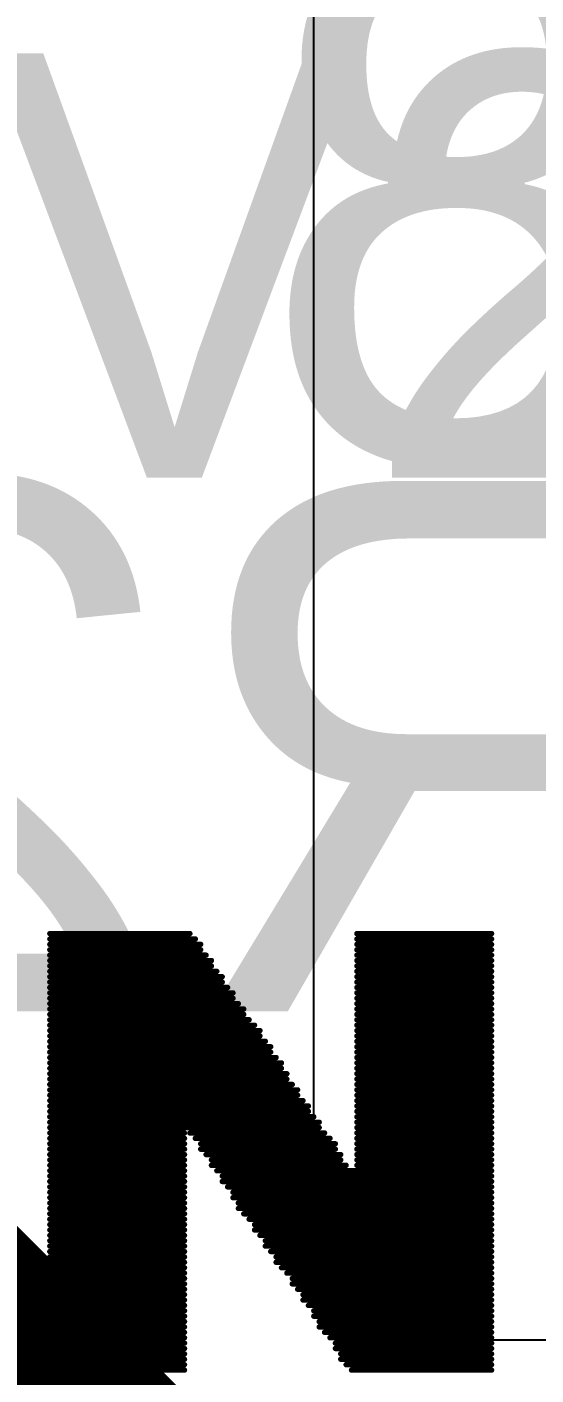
# Model space of a CAD drawing. Header units: millimetres. Extents: x 0.99 to 6.96, y 0.76 to 5.84.
# Drawn here: x 1.5677 to 1.6622, y 3.3755 to 3.6257 of the extents above; entities that cross this region are included whole.
import ezdxf

# ---------------------------------------------------------------- set-up
doc = ezdxf.new("R2010")
doc.units = ezdxf.units.MM
doc.header["$MEASUREMENT"] = 0
for name, color, linetype in [('BottomLayer', 5, 'Continuous'), ('BottomOverlay', 54, 'Continuous'), ('BottomSolder', 6, 'Continuous'), ('MultiLayer', 9, 'Continuous'), ('PadHoleLayer', 156, 'Continuous'), ('TopLayer', 1, 'Continuous'), ('TopOverlay', 2, 'Continuous'), ('TopSolder', 216, 'Continuous')]:
    doc.layers.add(name, color=color, linetype=linetype)

# ---------------------------------------------------------------- blocks, each defined once
blk = doc.blocks.new('NTC_MF52_57')
at = {"layer": 'BottomLayer', "const_width": 0.0315}
for points in [[(-0.01575, 0, 1), (0.01575, 0, 1)], [(0.08268, 0, 1), (0.11417, 0, 1)]]:
    blk.add_lwpolyline(points, format="xyb", close=True, dxfattribs=at)
at = {"layer": 'BottomSolder', "const_width": 0.0355}
for points in [[(-0.01775, 0, 1), (0.01775, 0, 1)], [(0.08068, 0, 1), (0.11617, 0, 1)]]:
    blk.add_lwpolyline(points, format="xyb", close=True, dxfattribs=at)
at = {"layer": 'MultiLayer', "const_width": 0.0315}
for points in [[(-0.01575, 0, 1), (0.01575, 0, 1)], [(0.08268, 0, 1), (0.11417, 0, 1)]]:
    blk.add_lwpolyline(points, format="xyb", close=True, dxfattribs=at)
at = {"layer": 'PadHoleLayer', "const_width": 0.01181}
for points in [[(-0.00591, 0, 1), (0.00591, 0, 1)], [(0.09252, 0, 1), (0.10433, 0, 1)]]:
    blk.add_lwpolyline(points, format="xyb", close=True, dxfattribs=at)
at = {"layer": 'TopLayer', "const_width": 0.0315}
for points in [[(-0.01575, 0, 1), (0.01575, 0, 1)], [(0.08268, 0, 1), (0.11417, 0, 1)]]:
    blk.add_lwpolyline(points, format="xyb", close=True, dxfattribs=at)
at = {"layer": 'TopOverlay', "const_width": 0.00984}
for points in [[(-0.00988, 0.06108), (-0.03786, 0.03309)], [(-0.00988, 0.06108), (0.10539, 0.06108)], [(0.10539, 0.06108), (0.13688, 0.02958)], [(-0.03786, 0.03309), (-0.03786, -0.03555)], [(0.13688, 0.02958), (0.13688, 0.01811)], [(0.13688, 0.01811), (0.13688, -0.03052)], [(0.13688, -0.03052), (0.10604, -0.06137)], [(-0.03786, -0.03555), (-0.01204, -0.06137)], [(-0.01204, -0.06137), (0.10604, -0.06137)]]:
    blk.add_lwpolyline(points, dxfattribs=at)
at = {"layer": 'TopOverlay', "const_width": 0.00492}
for points in [[(-0.01234, 0.06108, 1), (-0.00741, 0.06108, 1)], [(-0.01234, 0.06108, 1), (-0.00741, 0.06108, 1)], [(0.10293, 0.06108, 1), (0.10785, 0.06108, 1)], [(0.10293, 0.06108, 1), (0.10785, 0.06108, 1)], [(-0.04032, 0.03309, 1), (-0.0354, 0.03309, 1)], [(-0.04032, 0.03309, 1), (-0.0354, 0.03309, 1)], [(0.13442, 0.02958, 1), (0.13934, 0.02958, 1)], [(0.13442, 0.02958, 1), (0.13934, 0.02958, 1)], [(0.13442, 0.01811, 1), (0.13934, 0.01811, 1)], [(0.13442, 0.01811, 1), (0.13934, 0.01811, 1)], [(0.13442, -0.03052, 1), (0.13934, -0.03052, 1)], [(0.13442, -0.03052, 1), (0.13934, -0.03052, 1)], [(-0.04032, -0.03555, 1), (-0.0354, -0.03555, 1)], [(-0.04032, -0.03555, 1), (-0.0354, -0.03555, 1)], [(-0.0145, -0.06137, 1), (-0.00957, -0.06137, 1)], [(-0.0145, -0.06137, 1), (-0.00957, -0.06137, 1)], [(0.10357, -0.06137, 1), (0.1085, -0.06137, 1)], [(0.10357, -0.06137, 1), (0.1085, -0.06137, 1)]]:
    blk.add_lwpolyline(points, format="xyb", close=True, dxfattribs=at)
at = {"layer": 'TopSolder', "const_width": 0.0355}
for points in [[(-0.01775, 0, 1), (0.01775, 0, 1)], [(0.08068, 0, 1), (0.11617, 0, 1)]]:
    blk.add_lwpolyline(points, format="xyb", close=True, dxfattribs=at)

msp = doc.modelspace()

# ---------------------------------------------------------------- linework, layer by layer
at = {"layer": 'BottomLayer'}
for p, q in [((1.62097, 3.61899), (1.62097, 4.5914)), ((1.62097, 3.41102), (1.62097, 3.61899)), ((1.65003, 3.38196), (1.62097, 3.41102)), ((1.68898, 3.38201), (1.65003, 3.38196))]:
    msp.add_line(p, q, dxfattribs=at)
at = {"layer": 'BottomLayer', "const_width": 0.05}
msp.add_lwpolyline([(1.54198, 3.39171), (1.58363, 3.35007)], dxfattribs=at)
at = {"layer": 'TopOverlay', "const_width": 0.001}
for points in [[(1.57198, 3.45741), (1.59798, 3.45741)], [(1.62898, 3.45741), (1.65398, 3.45741)], [(1.57198, 3.45641), (1.59898, 3.45641)], [(1.57198, 3.45541), (1.59998, 3.45541)], [(1.62898, 3.45641), (1.65398, 3.45641)], [(1.62898, 3.45641), (1.65398, 3.45641)], [(1.62898, 3.45541), (1.65398, 3.45541)], [(1.57198, 3.45441), (1.59998, 3.45441)], [(1.57198, 3.45341), (1.60098, 3.45341)], [(1.57198, 3.45241), (1.60198, 3.45241)], [(1.62898, 3.45441), (1.65398, 3.45441)], [(1.62898, 3.45441), (1.65398, 3.45441)], [(1.62898, 3.45341), (1.65398, 3.45341)], [(1.62898, 3.45241), (1.65398, 3.45241)], [(1.57198, 3.45141), (1.60198, 3.45141)], [(1.57198, 3.45041), (1.60298, 3.45041)], [(1.62898, 3.45141), (1.65398, 3.45141)], [(1.62898, 3.45041), (1.65398, 3.45041)], [(1.57198, 3.44941), (1.60398, 3.44941)], [(1.57198, 3.44841), (1.60398, 3.44841)], [(1.57198, 3.44741), (1.60498, 3.44741)], [(1.62898, 3.44941), (1.65398, 3.44941)], [(1.62898, 3.44841), (1.65398, 3.44841)], [(1.62898, 3.44741), (1.65398, 3.44741)], [(1.57198, 3.44641), (1.60598, 3.44641)], [(1.57198, 3.44541), (1.60598, 3.44541)], [(1.62898, 3.44641), (1.65398, 3.44641)], [(1.62898, 3.44541), (1.65398, 3.44541)], [(1.57198, 3.44441), (1.60698, 3.44441)], [(1.57198, 3.44341), (1.60798, 3.44341)], [(1.57198, 3.44241), (1.60798, 3.44241)], [(1.62898, 3.44441), (1.65398, 3.44441)], [(1.62898, 3.44441), (1.65398, 3.44441)], [(1.62898, 3.44341), (1.65398, 3.44341)], [(1.62898, 3.44241), (1.65398, 3.44241)], [(1.62898, 3.44241), (1.65398, 3.44241)], [(1.57198, 3.44141), (1.60898, 3.44141)], [(1.57198, 3.44041), (1.60998, 3.44041)], [(1.62898, 3.44141), (1.65398, 3.44141)], [(1.62898, 3.44041), (1.65398, 3.44041)], [(1.57198, 3.43941), (1.61098, 3.43941)], [(1.57198, 3.43841), (1.61098, 3.43841)], [(1.57198, 3.43741), (1.61198, 3.43741)], [(1.62898, 3.43941), (1.65398, 3.43941)], [(1.62898, 3.43841), (1.65398, 3.43841)], [(1.62898, 3.43841), (1.65398, 3.43841)], [(1.62898, 3.43741), (1.65398, 3.43741)], [(1.57198, 3.43641), (1.61298, 3.43641)], [(1.57198, 3.43541), (1.61298, 3.43541)], [(1.62898, 3.43641), (1.65398, 3.43641)], [(1.62898, 3.43541), (1.65398, 3.43541)], [(1.57198, 3.43441), (1.61398, 3.43441)], [(1.57198, 3.43341), (1.61498, 3.43341)], [(1.57198, 3.43241), (1.61498, 3.43241)], [(1.62898, 3.43441), (1.65398, 3.43441)], [(1.62898, 3.43341), (1.65398, 3.43341)], [(1.62898, 3.43341), (1.65398, 3.43341)], [(1.62898, 3.43241), (1.65398, 3.43241)], [(1.57198, 3.43141), (1.61598, 3.43141)], [(1.57198, 3.43041), (1.61598, 3.43041)], [(1.62898, 3.43141), (1.65398, 3.43141)], [(1.62898, 3.43141), (1.65398, 3.43141)], [(1.62898, 3.43041), (1.65398, 3.43041)], [(1.57198, 3.42941), (1.61698, 3.42941)], [(1.57198, 3.42841), (1.61798, 3.42841)], [(1.57198, 3.42741), (1.61798, 3.42741)], [(1.62898, 3.42941), (1.65398, 3.42941)], [(1.62898, 3.42841), (1.65398, 3.42841)], [(1.62898, 3.42741), (1.65398, 3.42741)], [(1.57198, 3.42641), (1.61898, 3.42641)], [(1.57198, 3.42541), (1.61998, 3.42541)], [(1.62898, 3.42641), (1.65398, 3.42641)], [(1.62898, 3.42541), (1.65398, 3.42541)], [(1.57198, 3.42441), (1.61998, 3.42441)], [(1.57198, 3.42341), (1.62098, 3.42341)], [(1.57198, 3.42241), (1.62198, 3.42241)], [(1.62898, 3.42441), (1.65398, 3.42441)], [(1.62898, 3.42341), (1.65398, 3.42341)], [(1.62898, 3.42241), (1.65398, 3.42241)], [(1.57198, 3.42141), (1.62198, 3.42141)], [(1.57198, 3.42041), (1.59698, 3.42041)], [(1.59798, 3.42041), (1.62298, 3.42041)], [(1.62898, 3.42141), (1.65398, 3.42141)], [(1.62898, 3.42141), (1.65398, 3.42141)], [(1.62898, 3.42041), (1.65398, 3.42041)], [(1.57198, 3.41941), (1.59698, 3.41941)], [(1.57198, 3.41841), (1.59698, 3.41841)], [(1.57198, 3.41741), (1.59698, 3.41741)], [(1.59898, 3.41941), (1.62398, 3.41941)], [(1.59998, 3.41841), (1.62498, 3.41841)], [(1.59998, 3.41741), (1.62498, 3.41741)], [(1.62898, 3.41941), (1.65398, 3.41941)], [(1.62898, 3.41941), (1.65398, 3.41941)], [(1.62898, 3.41841), (1.65398, 3.41841)], [(1.62898, 3.41741), (1.65398, 3.41741)], [(1.57198, 3.41641), (1.59698, 3.41641)], [(1.57198, 3.41541), (1.59698, 3.41541)], [(1.60098, 3.41641), (1.62598, 3.41641)], [(1.60198, 3.41541), (1.62598, 3.41541)], [(1.62898, 3.41641), (1.65398, 3.41641)], [(1.62898, 3.41541), (1.65398, 3.41541)], [(1.57198, 3.41441), (1.59698, 3.41441)], [(1.57198, 3.41341), (1.59698, 3.41341)], [(1.57198, 3.41241), (1.59698, 3.41241)], [(1.60198, 3.41441), (1.62698, 3.41441)], [(1.60298, 3.41341), (1.65398, 3.41341)], [(1.60398, 3.41241), (1.65398, 3.41241)], [(1.62898, 3.41441), (1.65398, 3.41441)], [(1.57198, 3.41141), (1.59698, 3.41141)], [(1.57198, 3.41141), (1.59698, 3.41141)], [(1.57198, 3.41041), (1.59698, 3.41041)], [(1.60398, 3.41141), (1.65398, 3.41141)], [(1.60498, 3.41041), (1.65398, 3.41041)], [(1.57198, 3.40941), (1.59698, 3.40941)], [(1.57198, 3.40941), (1.59698, 3.40941)], [(1.57198, 3.40841), (1.59698, 3.40841)], [(1.57198, 3.40741), (1.59698, 3.40741)], [(1.60598, 3.40941), (1.65398, 3.40941)], [(1.60598, 3.40841), (1.65398, 3.40841)], [(1.60698, 3.40741), (1.65398, 3.40741)], [(1.57198, 3.40641), (1.59698, 3.40641)], [(1.57198, 3.40541), (1.59698, 3.40541)], [(1.57198, 3.40541), (1.59698, 3.40541)], [(1.60698, 3.40641), (1.65398, 3.40641)], [(1.60798, 3.40541), (1.65398, 3.40541)], [(1.57198, 3.40441), (1.59698, 3.40441)], [(1.57198, 3.40341), (1.59698, 3.40341)], [(1.57198, 3.40241), (1.59698, 3.40241)], [(1.60898, 3.40441), (1.65398, 3.40441)], [(1.60998, 3.40341), (1.65398, 3.40341)], [(1.60998, 3.40241), (1.65398, 3.40241)], [(1.57198, 3.40141), (1.59698, 3.40141)], [(1.57198, 3.40041), (1.59698, 3.40041)], [(1.57198, 3.40041), (1.59698, 3.40041)], [(1.61098, 3.40141), (1.65398, 3.40141)], [(1.61198, 3.40041), (1.65398, 3.40041)], [(1.57198, 3.39941), (1.59698, 3.39941)], [(1.57198, 3.39841), (1.59698, 3.39841)], [(1.57198, 3.39841), (1.59698, 3.39841)], [(1.57198, 3.39741), (1.59698, 3.39741)], [(1.61198, 3.39941), (1.65398, 3.39941)], [(1.61298, 3.39841), (1.65398, 3.39841)], [(1.61398, 3.39741), (1.65398, 3.39741)], [(1.57198, 3.39641), (1.59698, 3.39641)], [(1.57198, 3.39541), (1.59698, 3.39541)], [(1.61398, 3.39641), (1.65398, 3.39641)], [(1.61498, 3.39541), (1.65398, 3.39541)], [(1.57198, 3.39441), (1.59698, 3.39441)], [(1.57198, 3.39341), (1.59698, 3.39341)], [(1.57198, 3.39241), (1.59698, 3.39241)], [(1.61598, 3.39441), (1.65398, 3.39441)], [(1.61698, 3.39341), (1.65398, 3.39341)], [(1.61698, 3.39241), (1.65398, 3.39241)], [(1.57198, 3.39141), (1.59698, 3.39141)], [(1.57198, 3.39041), (1.59698, 3.39041)], [(1.61798, 3.39141), (1.65398, 3.39141)], [(1.61898, 3.39041), (1.65398, 3.39041)], [(1.57198, 3.38941), (1.59698, 3.38941)], [(1.57198, 3.38841), (1.59698, 3.38841)], [(1.57198, 3.38841), (1.59698, 3.38841)], [(1.57198, 3.38741), (1.59698, 3.38741)], [(1.61898, 3.38941), (1.65398, 3.38941)], [(1.61998, 3.38841), (1.65398, 3.38841)], [(1.62098, 3.38741), (1.65398, 3.38741)], [(1.57198, 3.38641), (1.59698, 3.38641)], [(1.57198, 3.38641), (1.59698, 3.38641)], [(1.57198, 3.38641), (1.59698, 3.38641)], [(1.57198, 3.38541), (1.59698, 3.38541)], [(1.57198, 3.38541), (1.59698, 3.38541)], [(1.62098, 3.38641), (1.65398, 3.38641)], [(1.62198, 3.38541), (1.65398, 3.38541)], [(1.57198, 3.38441), (1.59698, 3.38441)], [(1.57198, 3.38441), (1.59698, 3.38441)], [(1.57198, 3.38341), (1.59698, 3.38341)], [(1.57198, 3.38341), (1.59698, 3.38341)], [(1.57198, 3.38241), (1.59698, 3.38241)], [(1.57198, 3.38241), (1.59698, 3.38241)], [(1.62198, 3.38441), (1.65398, 3.38441)], [(1.62298, 3.38341), (1.65398, 3.38341)], [(1.62398, 3.38241), (1.65398, 3.38241)], [(1.57198, 3.38141), (1.59698, 3.38141)], [(1.57198, 3.38141), (1.59698, 3.38141)], [(1.57198, 3.38041), (1.59698, 3.38041)], [(1.62498, 3.38141), (1.65398, 3.38141)], [(1.62498, 3.38041), (1.65398, 3.38041)], [(1.57198, 3.37941), (1.59698, 3.37941)], [(1.57198, 3.37941), (1.59698, 3.37941)], [(1.57198, 3.37841), (1.59698, 3.37841)], [(1.57198, 3.37741), (1.59698, 3.37741)], [(1.62598, 3.37941), (1.65398, 3.37941)], [(1.62598, 3.37841), (1.65398, 3.37841)], [(1.62698, 3.37741), (1.65398, 3.37741)], [(1.57198, 3.37641), (1.59698, 3.37641)], [(1.62798, 3.37641), (1.65398, 3.37641)]]:
    msp.add_lwpolyline(points, dxfattribs=at)
at = {"layer": 'TopOverlay', "const_width": 0.0005}
for points in [[(1.57173, 3.45741, 1), (1.57223, 3.45741, 1)], [(1.59773, 3.45741, 1), (1.59823, 3.45741, 1)], [(1.62873, 3.45741, 1), (1.62923, 3.45741, 1)], [(1.65373, 3.45741, 1), (1.65423, 3.45741, 1)], [(1.57173, 3.45641, 1), (1.57223, 3.45641, 1)], [(1.57173, 3.45541, 1), (1.57223, 3.45541, 1)], [(1.59873, 3.45641, 1), (1.59923, 3.45641, 1)], [(1.59973, 3.45541, 1), (1.60023, 3.45541, 1)], [(1.62873, 3.45641, 1), (1.62923, 3.45641, 1)], [(1.62873, 3.45641, 1), (1.62923, 3.45641, 1)], [(1.62873, 3.45541, 1), (1.62923, 3.45541, 1)], [(1.65373, 3.45641, 1), (1.65423, 3.45641, 1)], [(1.65373, 3.45641, 1), (1.65423, 3.45641, 1)], [(1.65373, 3.45541, 1), (1.65423, 3.45541, 1)], [(1.57173, 3.45441, 1), (1.57223, 3.45441, 1)], [(1.57173, 3.45341, 1), (1.57223, 3.45341, 1)], [(1.57173, 3.45241, 1), (1.57223, 3.45241, 1)], [(1.59973, 3.45441, 1), (1.60023, 3.45441, 1)], [(1.60073, 3.45341, 1), (1.60123, 3.45341, 1)], [(1.60173, 3.45241, 1), (1.60223, 3.45241, 1)], [(1.62873, 3.45441, 1), (1.62923, 3.45441, 1)], [(1.62873, 3.45441, 1), (1.62923, 3.45441, 1)], [(1.62873, 3.45341, 1), (1.62923, 3.45341, 1)], [(1.62873, 3.45241, 1), (1.62923, 3.45241, 1)], [(1.65373, 3.45441, 1), (1.65423, 3.45441, 1)], [(1.65373, 3.45441, 1), (1.65423, 3.45441, 1)], [(1.65373, 3.45341, 1), (1.65423, 3.45341, 1)], [(1.65373, 3.45241, 1), (1.65423, 3.45241, 1)], [(1.57173, 3.45141, 1), (1.57223, 3.45141, 1)], [(1.57173, 3.45041, 1), (1.57223, 3.45041, 1)], [(1.60173, 3.45141, 1), (1.60223, 3.45141, 1)], [(1.60273, 3.45041, 1), (1.60323, 3.45041, 1)], [(1.62873, 3.45141, 1), (1.62923, 3.45141, 1)], [(1.62873, 3.45041, 1), (1.62923, 3.45041, 1)], [(1.65373, 3.45141, 1), (1.65423, 3.45141, 1)], [(1.65373, 3.45041, 1), (1.65423, 3.45041, 1)], [(1.57173, 3.44941, 1), (1.57223, 3.44941, 1)], [(1.57173, 3.44841, 1), (1.57223, 3.44841, 1)], [(1.57173, 3.44741, 1), (1.57223, 3.44741, 1)], [(1.60373, 3.44941, 1), (1.60423, 3.44941, 1)], [(1.60373, 3.44841, 1), (1.60423, 3.44841, 1)], [(1.60473, 3.44741, 1), (1.60523, 3.44741, 1)], [(1.62873, 3.44941, 1), (1.62923, 3.44941, 1)], [(1.62873, 3.44841, 1), (1.62923, 3.44841, 1)], [(1.62873, 3.44741, 1), (1.62923, 3.44741, 1)], [(1.65373, 3.44941, 1), (1.65423, 3.44941, 1)], [(1.65373, 3.44841, 1), (1.65423, 3.44841, 1)], [(1.65373, 3.44741, 1), (1.65423, 3.44741, 1)], [(1.57173, 3.44641, 1), (1.57223, 3.44641, 1)], [(1.57173, 3.44541, 1), (1.57223, 3.44541, 1)], [(1.60573, 3.44641, 1), (1.60623, 3.44641, 1)], [(1.60573, 3.44541, 1), (1.60623, 3.44541, 1)], [(1.62873, 3.44641, 1), (1.62923, 3.44641, 1)], [(1.62873, 3.44541, 1), (1.62923, 3.44541, 1)], [(1.65373, 3.44641, 1), (1.65423, 3.44641, 1)], [(1.65373, 3.44541, 1), (1.65423, 3.44541, 1)], [(1.57173, 3.44441, 1), (1.57223, 3.44441, 1)], [(1.57173, 3.44341, 1), (1.57223, 3.44341, 1)], [(1.57173, 3.44241, 1), (1.57223, 3.44241, 1)], [(1.60673, 3.44441, 1), (1.60723, 3.44441, 1)], [(1.60773, 3.44341, 1), (1.60823, 3.44341, 1)], [(1.60773, 3.44241, 1), (1.60823, 3.44241, 1)], [(1.62873, 3.44441, 1), (1.62923, 3.44441, 1)], [(1.62873, 3.44441, 1), (1.62923, 3.44441, 1)], [(1.62873, 3.44341, 1), (1.62923, 3.44341, 1)], [(1.62873, 3.44241, 1), (1.62923, 3.44241, 1)], [(1.62873, 3.44241, 1), (1.62923, 3.44241, 1)], [(1.65373, 3.44441, 1), (1.65423, 3.44441, 1)], [(1.65373, 3.44441, 1), (1.65423, 3.44441, 1)], [(1.65373, 3.44341, 1), (1.65423, 3.44341, 1)], [(1.65373, 3.44241, 1), (1.65423, 3.44241, 1)], [(1.65373, 3.44241, 1), (1.65423, 3.44241, 1)], [(1.57173, 3.44141, 1), (1.57223, 3.44141, 1)], [(1.57173, 3.44041, 1), (1.57223, 3.44041, 1)], [(1.60873, 3.44141, 1), (1.60923, 3.44141, 1)], [(1.60973, 3.44041, 1), (1.61023, 3.44041, 1)], [(1.62873, 3.44141, 1), (1.62923, 3.44141, 1)], [(1.62873, 3.44041, 1), (1.62923, 3.44041, 1)], [(1.65373, 3.44141, 1), (1.65423, 3.44141, 1)], [(1.65373, 3.44041, 1), (1.65423, 3.44041, 1)], [(1.57173, 3.43941, 1), (1.57223, 3.43941, 1)], [(1.57173, 3.43841, 1), (1.57223, 3.43841, 1)], [(1.57173, 3.43741, 1), (1.57223, 3.43741, 1)], [(1.61073, 3.43941, 1), (1.61123, 3.43941, 1)], [(1.61073, 3.43841, 1), (1.61123, 3.43841, 1)], [(1.61173, 3.43741, 1), (1.61223, 3.43741, 1)], [(1.62873, 3.43941, 1), (1.62923, 3.43941, 1)], [(1.62873, 3.43841, 1), (1.62923, 3.43841, 1)], [(1.62873, 3.43841, 1), (1.62923, 3.43841, 1)], [(1.62873, 3.43741, 1), (1.62923, 3.43741, 1)], [(1.65373, 3.43941, 1), (1.65423, 3.43941, 1)], [(1.65373, 3.43841, 1), (1.65423, 3.43841, 1)], [(1.65373, 3.43841, 1), (1.65423, 3.43841, 1)], [(1.65373, 3.43741, 1), (1.65423, 3.43741, 1)], [(1.57173, 3.43641, 1), (1.57223, 3.43641, 1)], [(1.57173, 3.43541, 1), (1.57223, 3.43541, 1)], [(1.61273, 3.43641, 1), (1.61323, 3.43641, 1)], [(1.61273, 3.43541, 1), (1.61323, 3.43541, 1)], [(1.62873, 3.43641, 1), (1.62923, 3.43641, 1)], [(1.62873, 3.43541, 1), (1.62923, 3.43541, 1)], [(1.65373, 3.43641, 1), (1.65423, 3.43641, 1)], [(1.65373, 3.43541, 1), (1.65423, 3.43541, 1)], [(1.57173, 3.43441, 1), (1.57223, 3.43441, 1)], [(1.57173, 3.43341, 1), (1.57223, 3.43341, 1)], [(1.57173, 3.43241, 1), (1.57223, 3.43241, 1)], [(1.61373, 3.43441, 1), (1.61423, 3.43441, 1)], [(1.61473, 3.43341, 1), (1.61523, 3.43341, 1)], [(1.61473, 3.43241, 1), (1.61523, 3.43241, 1)], [(1.62873, 3.43441, 1), (1.62923, 3.43441, 1)], [(1.62873, 3.43341, 1), (1.62923, 3.43341, 1)], [(1.62873, 3.43341, 1), (1.62923, 3.43341, 1)], [(1.62873, 3.43241, 1), (1.62923, 3.43241, 1)], [(1.65373, 3.43441, 1), (1.65423, 3.43441, 1)], [(1.65373, 3.43341, 1), (1.65423, 3.43341, 1)], [(1.65373, 3.43341, 1), (1.65423, 3.43341, 1)], [(1.65373, 3.43241, 1), (1.65423, 3.43241, 1)], [(1.57173, 3.43141, 1), (1.57223, 3.43141, 1)], [(1.57173, 3.43041, 1), (1.57223, 3.43041, 1)], [(1.61573, 3.43141, 1), (1.61623, 3.43141, 1)], [(1.61573, 3.43041, 1), (1.61623, 3.43041, 1)], [(1.62873, 3.43141, 1), (1.62923, 3.43141, 1)], [(1.62873, 3.43141, 1), (1.62923, 3.43141, 1)], [(1.62873, 3.43041, 1), (1.62923, 3.43041, 1)], [(1.65373, 3.43141, 1), (1.65423, 3.43141, 1)], [(1.65373, 3.43141, 1), (1.65423, 3.43141, 1)], [(1.65373, 3.43041, 1), (1.65423, 3.43041, 1)], [(1.57173, 3.42941, 1), (1.57223, 3.42941, 1)], [(1.57173, 3.42841, 1), (1.57223, 3.42841, 1)], [(1.57173, 3.42741, 1), (1.57223, 3.42741, 1)], [(1.61673, 3.42941, 1), (1.61723, 3.42941, 1)], [(1.61773, 3.42841, 1), (1.61823, 3.42841, 1)], [(1.61773, 3.42741, 1), (1.61823, 3.42741, 1)], [(1.62873, 3.42941, 1), (1.62923, 3.42941, 1)], [(1.62873, 3.42841, 1), (1.62923, 3.42841, 1)], [(1.62873, 3.42741, 1), (1.62923, 3.42741, 1)], [(1.65373, 3.42941, 1), (1.65423, 3.42941, 1)], [(1.65373, 3.42841, 1), (1.65423, 3.42841, 1)], [(1.65373, 3.42741, 1), (1.65423, 3.42741, 1)], [(1.57173, 3.42641, 1), (1.57223, 3.42641, 1)], [(1.57173, 3.42541, 1), (1.57223, 3.42541, 1)], [(1.61873, 3.42641, 1), (1.61923, 3.42641, 1)], [(1.61973, 3.42541, 1), (1.62023, 3.42541, 1)], [(1.62873, 3.42641, 1), (1.62923, 3.42641, 1)], [(1.62873, 3.42541, 1), (1.62923, 3.42541, 1)], [(1.65373, 3.42641, 1), (1.65423, 3.42641, 1)], [(1.65373, 3.42541, 1), (1.65423, 3.42541, 1)], [(1.57173, 3.42441, 1), (1.57223, 3.42441, 1)], [(1.57173, 3.42341, 1), (1.57223, 3.42341, 1)], [(1.57173, 3.42241, 1), (1.57223, 3.42241, 1)], [(1.61973, 3.42441, 1), (1.62023, 3.42441, 1)], [(1.62073, 3.42341, 1), (1.62123, 3.42341, 1)], [(1.62173, 3.42241, 1), (1.62223, 3.42241, 1)], [(1.62873, 3.42441, 1), (1.62923, 3.42441, 1)], [(1.62873, 3.42341, 1), (1.62923, 3.42341, 1)], [(1.62873, 3.42241, 1), (1.62923, 3.42241, 1)], [(1.65373, 3.42441, 1), (1.65423, 3.42441, 1)], [(1.65373, 3.42341, 1), (1.65423, 3.42341, 1)], [(1.65373, 3.42241, 1), (1.65423, 3.42241, 1)], [(1.57173, 3.42141, 1), (1.57223, 3.42141, 1)], [(1.57173, 3.42041, 1), (1.57223, 3.42041, 1)], [(1.59673, 3.42041, 1), (1.59723, 3.42041, 1)], [(1.59773, 3.42041, 1), (1.59823, 3.42041, 1)], [(1.62173, 3.42141, 1), (1.62223, 3.42141, 1)], [(1.62273, 3.42041, 1), (1.62323, 3.42041, 1)], [(1.62873, 3.42141, 1), (1.62923, 3.42141, 1)], [(1.62873, 3.42141, 1), (1.62923, 3.42141, 1)], [(1.62873, 3.42041, 1), (1.62923, 3.42041, 1)], [(1.65373, 3.42141, 1), (1.65423, 3.42141, 1)], [(1.65373, 3.42141, 1), (1.65423, 3.42141, 1)], [(1.65373, 3.42041, 1), (1.65423, 3.42041, 1)], [(1.57173, 3.41941, 1), (1.57223, 3.41941, 1)], [(1.57173, 3.41841, 1), (1.57223, 3.41841, 1)], [(1.57173, 3.41741, 1), (1.57223, 3.41741, 1)], [(1.59673, 3.41941, 1), (1.59723, 3.41941, 1)], [(1.59673, 3.41841, 1), (1.59723, 3.41841, 1)], [(1.59673, 3.41741, 1), (1.59723, 3.41741, 1)], [(1.59873, 3.41941, 1), (1.59923, 3.41941, 1)], [(1.59973, 3.41841, 1), (1.60023, 3.41841, 1)], [(1.59973, 3.41741, 1), (1.60023, 3.41741, 1)], [(1.62373, 3.41941, 1), (1.62423, 3.41941, 1)], [(1.62473, 3.41841, 1), (1.62523, 3.41841, 1)], [(1.62473, 3.41741, 1), (1.62523, 3.41741, 1)], [(1.62873, 3.41941, 1), (1.62923, 3.41941, 1)], [(1.62873, 3.41941, 1), (1.62923, 3.41941, 1)], [(1.62873, 3.41841, 1), (1.62923, 3.41841, 1)], [(1.62873, 3.41741, 1), (1.62923, 3.41741, 1)], [(1.65373, 3.41941, 1), (1.65423, 3.41941, 1)], [(1.65373, 3.41941, 1), (1.65423, 3.41941, 1)], [(1.65373, 3.41841, 1), (1.65423, 3.41841, 1)], [(1.65373, 3.41741, 1), (1.65423, 3.41741, 1)], [(1.57173, 3.41641, 1), (1.57223, 3.41641, 1)], [(1.57173, 3.41541, 1), (1.57223, 3.41541, 1)], [(1.59673, 3.41641, 1), (1.59723, 3.41641, 1)], [(1.59673, 3.41541, 1), (1.59723, 3.41541, 1)], [(1.60073, 3.41641, 1), (1.60123, 3.41641, 1)], [(1.60173, 3.41541, 1), (1.60223, 3.41541, 1)], [(1.62573, 3.41641, 1), (1.62623, 3.41641, 1)], [(1.62573, 3.41541, 1), (1.62623, 3.41541, 1)], [(1.62873, 3.41641, 1), (1.62923, 3.41641, 1)], [(1.62873, 3.41541, 1), (1.62923, 3.41541, 1)], [(1.65373, 3.41641, 1), (1.65423, 3.41641, 1)], [(1.65373, 3.41541, 1), (1.65423, 3.41541, 1)], [(1.57173, 3.41441, 1), (1.57223, 3.41441, 1)], [(1.57173, 3.41341, 1), (1.57223, 3.41341, 1)], [(1.57173, 3.41241, 1), (1.57223, 3.41241, 1)], [(1.59673, 3.41441, 1), (1.59723, 3.41441, 1)], [(1.59673, 3.41341, 1), (1.59723, 3.41341, 1)], [(1.59673, 3.41241, 1), (1.59723, 3.41241, 1)], [(1.60173, 3.41441, 1), (1.60223, 3.41441, 1)], [(1.60273, 3.41341, 1), (1.60323, 3.41341, 1)], [(1.60373, 3.41241, 1), (1.60423, 3.41241, 1)], [(1.62673, 3.41441, 1), (1.62723, 3.41441, 1)], [(1.62873, 3.41441, 1), (1.62923, 3.41441, 1)], [(1.65373, 3.41441, 1), (1.65423, 3.41441, 1)], [(1.65373, 3.41341, 1), (1.65423, 3.41341, 1)], [(1.65373, 3.41241, 1), (1.65423, 3.41241, 1)], [(1.57173, 3.41141, 1), (1.57223, 3.41141, 1)], [(1.57173, 3.41141, 1), (1.57223, 3.41141, 1)], [(1.57173, 3.41041, 1), (1.57223, 3.41041, 1)], [(1.59673, 3.41141, 1), (1.59723, 3.41141, 1)], [(1.59673, 3.41141, 1), (1.59723, 3.41141, 1)], [(1.59673, 3.41041, 1), (1.59723, 3.41041, 1)], [(1.60373, 3.41141, 1), (1.60423, 3.41141, 1)], [(1.60473, 3.41041, 1), (1.60523, 3.41041, 1)], [(1.65373, 3.41141, 1), (1.65423, 3.41141, 1)], [(1.65373, 3.41041, 1), (1.65423, 3.41041, 1)], [(1.57173, 3.40941, 1), (1.57223, 3.40941, 1)], [(1.57173, 3.40941, 1), (1.57223, 3.40941, 1)], [(1.57173, 3.40841, 1), (1.57223, 3.40841, 1)], [(1.57173, 3.40741, 1), (1.57223, 3.40741, 1)], [(1.59673, 3.40941, 1), (1.59723, 3.40941, 1)], [(1.59673, 3.40941, 1), (1.59723, 3.40941, 1)], [(1.59673, 3.40841, 1), (1.59723, 3.40841, 1)], [(1.59673, 3.40741, 1), (1.59723, 3.40741, 1)], [(1.60573, 3.40941, 1), (1.60623, 3.40941, 1)], [(1.60573, 3.40841, 1), (1.60623, 3.40841, 1)], [(1.60673, 3.40741, 1), (1.60723, 3.40741, 1)], [(1.65373, 3.40941, 1), (1.65423, 3.40941, 1)], [(1.65373, 3.40841, 1), (1.65423, 3.40841, 1)], [(1.65373, 3.40741, 1), (1.65423, 3.40741, 1)], [(1.57173, 3.40641, 1), (1.57223, 3.40641, 1)], [(1.57173, 3.40541, 1), (1.57223, 3.40541, 1)], [(1.57173, 3.40541, 1), (1.57223, 3.40541, 1)], [(1.59673, 3.40641, 1), (1.59723, 3.40641, 1)], [(1.59673, 3.40541, 1), (1.59723, 3.40541, 1)], [(1.59673, 3.40541, 1), (1.59723, 3.40541, 1)], [(1.60673, 3.40641, 1), (1.60723, 3.40641, 1)], [(1.60773, 3.40541, 1), (1.60823, 3.40541, 1)], [(1.65373, 3.40641, 1), (1.65423, 3.40641, 1)], [(1.65373, 3.40541, 1), (1.65423, 3.40541, 1)], [(1.57173, 3.40441, 1), (1.57223, 3.40441, 1)], [(1.57173, 3.40341, 1), (1.57223, 3.40341, 1)], [(1.57173, 3.40241, 1), (1.57223, 3.40241, 1)], [(1.59673, 3.40441, 1), (1.59723, 3.40441, 1)], [(1.59673, 3.40341, 1), (1.59723, 3.40341, 1)], [(1.59673, 3.40241, 1), (1.59723, 3.40241, 1)], [(1.60873, 3.40441, 1), (1.60923, 3.40441, 1)], [(1.60973, 3.40341, 1), (1.61023, 3.40341, 1)], [(1.60973, 3.40241, 1), (1.61023, 3.40241, 1)], [(1.65373, 3.40441, 1), (1.65423, 3.40441, 1)], [(1.65373, 3.40341, 1), (1.65423, 3.40341, 1)], [(1.65373, 3.40241, 1), (1.65423, 3.40241, 1)], [(1.57173, 3.40141, 1), (1.57223, 3.40141, 1)], [(1.57173, 3.40041, 1), (1.57223, 3.40041, 1)], [(1.57173, 3.40041, 1), (1.57223, 3.40041, 1)], [(1.59673, 3.40141, 1), (1.59723, 3.40141, 1)], [(1.59673, 3.40041, 1), (1.59723, 3.40041, 1)], [(1.59673, 3.40041, 1), (1.59723, 3.40041, 1)], [(1.61073, 3.40141, 1), (1.61123, 3.40141, 1)], [(1.61173, 3.40041, 1), (1.61223, 3.40041, 1)], [(1.65373, 3.40141, 1), (1.65423, 3.40141, 1)], [(1.65373, 3.40041, 1), (1.65423, 3.40041, 1)], [(1.57173, 3.39941, 1), (1.57223, 3.39941, 1)], [(1.57173, 3.39841, 1), (1.57223, 3.39841, 1)], [(1.57173, 3.39841, 1), (1.57223, 3.39841, 1)], [(1.57173, 3.39741, 1), (1.57223, 3.39741, 1)], [(1.59673, 3.39941, 1), (1.59723, 3.39941, 1)], [(1.59673, 3.39841, 1), (1.59723, 3.39841, 1)], [(1.59673, 3.39841, 1), (1.59723, 3.39841, 1)], [(1.59673, 3.39741, 1), (1.59723, 3.39741, 1)], [(1.61173, 3.39941, 1), (1.61223, 3.39941, 1)], [(1.61273, 3.39841, 1), (1.61323, 3.39841, 1)], [(1.61373, 3.39741, 1), (1.61423, 3.39741, 1)], [(1.65373, 3.39941, 1), (1.65423, 3.39941, 1)], [(1.65373, 3.39841, 1), (1.65423, 3.39841, 1)], [(1.65373, 3.39741, 1), (1.65423, 3.39741, 1)], [(1.57173, 3.39641, 1), (1.57223, 3.39641, 1)], [(1.57173, 3.39541, 1), (1.57223, 3.39541, 1)], [(1.59673, 3.39641, 1), (1.59723, 3.39641, 1)], [(1.59673, 3.39541, 1), (1.59723, 3.39541, 1)], [(1.61373, 3.39641, 1), (1.61423, 3.39641, 1)], [(1.61473, 3.39541, 1), (1.61523, 3.39541, 1)], [(1.65373, 3.39641, 1), (1.65423, 3.39641, 1)], [(1.65373, 3.39541, 1), (1.65423, 3.39541, 1)], [(1.57173, 3.39441, 1), (1.57223, 3.39441, 1)], [(1.57173, 3.39341, 1), (1.57223, 3.39341, 1)], [(1.57173, 3.39241, 1), (1.57223, 3.39241, 1)], [(1.59673, 3.39441, 1), (1.59723, 3.39441, 1)], [(1.59673, 3.39341, 1), (1.59723, 3.39341, 1)], [(1.59673, 3.39241, 1), (1.59723, 3.39241, 1)], [(1.61573, 3.39441, 1), (1.61623, 3.39441, 1)], [(1.61673, 3.39341, 1), (1.61723, 3.39341, 1)], [(1.61673, 3.39241, 1), (1.61723, 3.39241, 1)], [(1.65373, 3.39441, 1), (1.65423, 3.39441, 1)], [(1.65373, 3.39341, 1), (1.65423, 3.39341, 1)], [(1.65373, 3.39241, 1), (1.65423, 3.39241, 1)], [(1.57173, 3.39141, 1), (1.57223, 3.39141, 1)], [(1.57173, 3.39041, 1), (1.57223, 3.39041, 1)], [(1.59673, 3.39141, 1), (1.59723, 3.39141, 1)], [(1.59673, 3.39041, 1), (1.59723, 3.39041, 1)], [(1.61773, 3.39141, 1), (1.61823, 3.39141, 1)], [(1.61873, 3.39041, 1), (1.61923, 3.39041, 1)], [(1.65373, 3.39141, 1), (1.65423, 3.39141, 1)], [(1.65373, 3.39041, 1), (1.65423, 3.39041, 1)], [(1.57173, 3.38941, 1), (1.57223, 3.38941, 1)], [(1.57173, 3.38841, 1), (1.57223, 3.38841, 1)], [(1.57173, 3.38841, 1), (1.57223, 3.38841, 1)], [(1.57173, 3.38741, 1), (1.57223, 3.38741, 1)], [(1.59673, 3.38941, 1), (1.59723, 3.38941, 1)], [(1.59673, 3.38841, 1), (1.59723, 3.38841, 1)], [(1.59673, 3.38841, 1), (1.59723, 3.38841, 1)], [(1.59673, 3.38741, 1), (1.59723, 3.38741, 1)], [(1.61873, 3.38941, 1), (1.61923, 3.38941, 1)], [(1.61973, 3.38841, 1), (1.62023, 3.38841, 1)], [(1.62073, 3.38741, 1), (1.62123, 3.38741, 1)], [(1.65373, 3.38941, 1), (1.65423, 3.38941, 1)], [(1.65373, 3.38841, 1), (1.65423, 3.38841, 1)], [(1.65373, 3.38741, 1), (1.65423, 3.38741, 1)], [(1.57173, 3.38641, 1), (1.57223, 3.38641, 1)], [(1.57173, 3.38641, 1), (1.57223, 3.38641, 1)], [(1.57173, 3.38641, 1), (1.57223, 3.38641, 1)], [(1.57173, 3.38541, 1), (1.57223, 3.38541, 1)], [(1.57173, 3.38541, 1), (1.57223, 3.38541, 1)], [(1.59673, 3.38641, 1), (1.59723, 3.38641, 1)], [(1.59673, 3.38641, 1), (1.59723, 3.38641, 1)], [(1.59673, 3.38641, 1), (1.59723, 3.38641, 1)], [(1.59673, 3.38541, 1), (1.59723, 3.38541, 1)], [(1.59673, 3.38541, 1), (1.59723, 3.38541, 1)], [(1.62073, 3.38641, 1), (1.62123, 3.38641, 1)], [(1.62173, 3.38541, 1), (1.62223, 3.38541, 1)], [(1.65373, 3.38641, 1), (1.65423, 3.38641, 1)], [(1.65373, 3.38541, 1), (1.65423, 3.38541, 1)], [(1.57173, 3.38441, 1), (1.57223, 3.38441, 1)], [(1.57173, 3.38441, 1), (1.57223, 3.38441, 1)], [(1.57173, 3.38341, 1), (1.57223, 3.38341, 1)], [(1.57173, 3.38341, 1), (1.57223, 3.38341, 1)], [(1.57173, 3.38241, 1), (1.57223, 3.38241, 1)], [(1.57173, 3.38241, 1), (1.57223, 3.38241, 1)], [(1.59673, 3.38441, 1), (1.59723, 3.38441, 1)], [(1.59673, 3.38441, 1), (1.59723, 3.38441, 1)], [(1.59673, 3.38341, 1), (1.59723, 3.38341, 1)], [(1.59673, 3.38341, 1), (1.59723, 3.38341, 1)], [(1.59673, 3.38241, 1), (1.59723, 3.38241, 1)], [(1.59673, 3.38241, 1), (1.59723, 3.38241, 1)], [(1.62173, 3.38441, 1), (1.62223, 3.38441, 1)], [(1.62273, 3.38341, 1), (1.62323, 3.38341, 1)], [(1.62373, 3.38241, 1), (1.62423, 3.38241, 1)], [(1.65373, 3.38441, 1), (1.65423, 3.38441, 1)], [(1.65373, 3.38341, 1), (1.65423, 3.38341, 1)], [(1.65373, 3.38241, 1), (1.65423, 3.38241, 1)], [(1.57173, 3.38141, 1), (1.57223, 3.38141, 1)], [(1.57173, 3.38141, 1), (1.57223, 3.38141, 1)], [(1.57173, 3.38041, 1), (1.57223, 3.38041, 1)], [(1.59673, 3.38141, 1), (1.59723, 3.38141, 1)], [(1.59673, 3.38141, 1), (1.59723, 3.38141, 1)], [(1.59673, 3.38041, 1), (1.59723, 3.38041, 1)], [(1.62473, 3.38141, 1), (1.62523, 3.38141, 1)], [(1.62473, 3.38041, 1), (1.62523, 3.38041, 1)], [(1.65373, 3.38141, 1), (1.65423, 3.38141, 1)], [(1.65373, 3.38041, 1), (1.65423, 3.38041, 1)], [(1.57173, 3.37941, 1), (1.57223, 3.37941, 1)], [(1.57173, 3.37941, 1), (1.57223, 3.37941, 1)], [(1.57173, 3.37841, 1), (1.57223, 3.37841, 1)], [(1.57173, 3.37741, 1), (1.57223, 3.37741, 1)], [(1.59673, 3.37941, 1), (1.59723, 3.37941, 1)], [(1.59673, 3.37941, 1), (1.59723, 3.37941, 1)], [(1.59673, 3.37841, 1), (1.59723, 3.37841, 1)], [(1.59673, 3.37741, 1), (1.59723, 3.37741, 1)], [(1.62573, 3.37941, 1), (1.62623, 3.37941, 1)], [(1.62573, 3.37841, 1), (1.62623, 3.37841, 1)], [(1.62673, 3.37741, 1), (1.62723, 3.37741, 1)], [(1.65373, 3.37941, 1), (1.65423, 3.37941, 1)], [(1.65373, 3.37841, 1), (1.65423, 3.37841, 1)], [(1.65373, 3.37741, 1), (1.65423, 3.37741, 1)], [(1.57173, 3.37641, 1), (1.57223, 3.37641, 1)], [(1.59673, 3.37641, 1), (1.59723, 3.37641, 1)], [(1.62773, 3.37641, 1), (1.62823, 3.37641, 1)], [(1.65373, 3.37641, 1), (1.65423, 3.37641, 1)]]:
    msp.add_lwpolyline(points, format="xyb", close=True, dxfattribs=at)

# ---------------------------------------------------------------- block references
at = {"rotation": 90}
msp.add_blockref('NTC_MF52_57', (1.70898, 3.66101), dxfattribs=at)

# ---------------------------------------------------------------- texts
at = {"layer": 'BottomOverlay', "text_generation_flag": 2}
for s, p in [('C8', (1.77898, 3.54501)), ('R21', (1.69098, 3.44301))]:
    msp.add_text(s, height=0.098425, dxfattribs=at).set_placement(p)
at = {"layer": 'TopOverlay'}
msp.add_text('V2.0 22/09/2022', height=0.0787402, rotation=360, dxfattribs=at).set_placement((1.55998, 3.54201))

doc.saveas('drawing.dxf')
